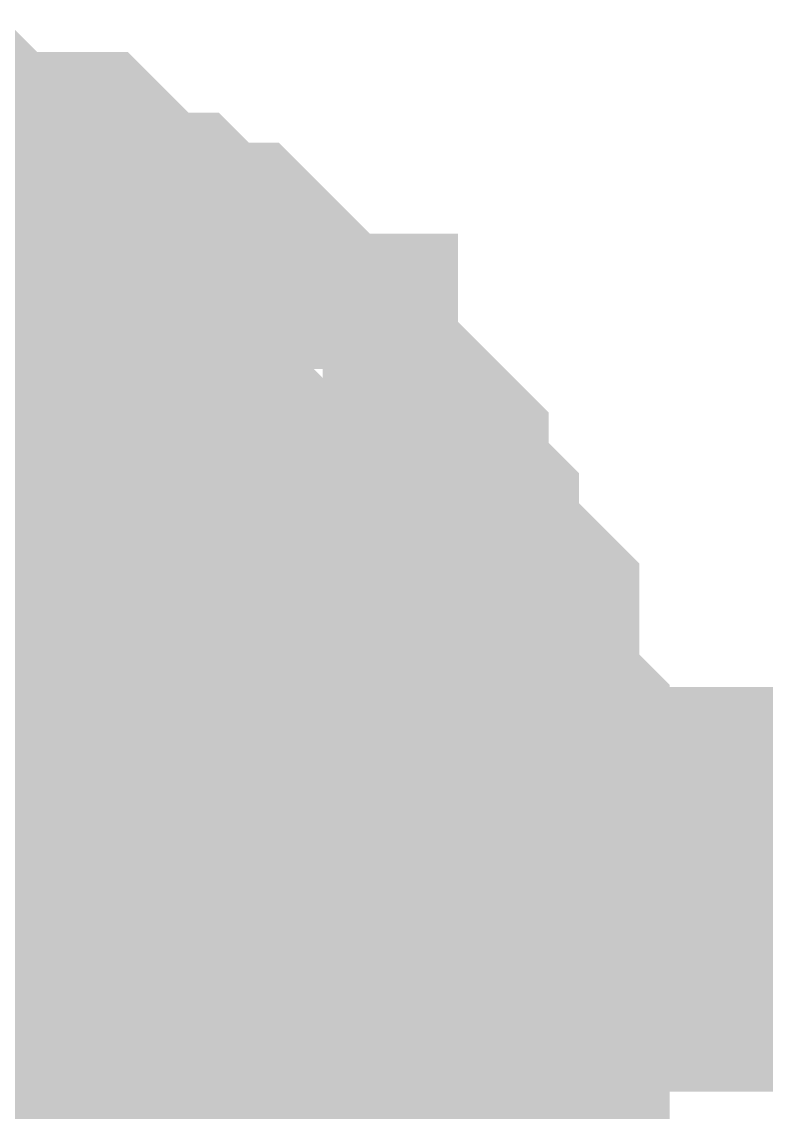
# Model space of a CAD drawing. Header units: millimetres. Extents: x 0 to 800, y 0 to 567.
# Drawn here: x 478.677 to 479.229, y 261.833 to 262.641 of the extents above; entities that cross this region are included whole.
import ezdxf

# ---------------------------------------------------------------- set-up
doc = ezdxf.new("R2010")
doc.units = ezdxf.units.MM
doc.layers.add('Sheet', color=255, linetype='Continuous')

msp = doc.modelspace()

# ---------------------------------------------------------------- linework, layer by layer
at = {"layer": 'Sheet'}
for points, const_width in [([(478.51445, 262.49114), (478.53685, 262.49114), (478.55925, 262.49114), (478.58165, 262.49114), (478.60405, 262.49114), (478.62645, 262.46874), (478.64885, 262.46874), (478.69365, 262.46874), (478.71605, 262.44634), (478.71605, 262.44634), (478.73845, 262.42394), (478.76085, 262.42394), (478.78324, 262.40155), (478.80564, 262.40155), (478.82804, 262.37915), (478.85044, 262.35675), (478.85044, 262.33435), (478.87284, 262.33435), (478.89524, 262.31195), (478.91764, 262.28955), (478.91764, 262.26715), (478.94004, 262.24475), (478.94004, 262.22236), (478.96244, 262.19996), (478.96244, 262.19996), (478.98484, 262.17756), (478.98484, 262.13276), (478.98484, 262.11036), (479.00724, 262.08796), (479.00724, 262.06556), (479.00724, 262.04317), (479.00724, 262.02077), (479.00724, 261.99837)], 0.29972), ([(478.51445, 262.49114), (478.53685, 262.49114), (478.55925, 262.49114), (478.58165, 262.49114), (478.60405, 262.49114), (478.62645, 262.46874), (478.64885, 262.46874), (478.69365, 262.46874), (478.71605, 262.44634), (478.71605, 262.44634), (478.73845, 262.42394), (478.76085, 262.42394), (478.78324, 262.40155), (478.80564, 262.40155), (478.82804, 262.37915), (478.85044, 262.35675), (478.85044, 262.33435), (478.87284, 262.33435), (478.89524, 262.31195), (478.91764, 262.28955), (478.91764, 262.26715), (478.94004, 262.24475), (478.94004, 262.22236), (478.96244, 262.19996), (478.96244, 262.19996), (478.98484, 262.17756), (478.98484, 262.13276), (478.98484, 262.11036), (479.00724, 262.08796), (479.00724, 262.06556), (479.00724, 262.04317), (479.00724, 262.02077), (479.00724, 261.99837)], 0.29972), ([(478.51445, 262.49114), (478.53685, 262.49114), (478.55925, 262.49114), (478.58165, 262.49114), (478.60405, 262.49114), (478.62645, 262.46874), (478.64885, 262.46874), (478.69365, 262.46874), (478.71605, 262.44634), (478.71605, 262.44634), (478.73845, 262.42394), (478.76085, 262.42394), (478.78324, 262.40155), (478.80564, 262.40155), (478.82804, 262.37915), (478.85044, 262.35675), (478.85044, 262.33435), (478.87284, 262.33435), (478.89524, 262.31195), (478.91764, 262.28955), (478.91764, 262.26715), (478.94004, 262.24475), (478.94004, 262.22236), (478.96244, 262.19996), (478.96244, 262.19996), (478.98484, 262.17756), (478.98484, 262.13276), (478.98484, 262.11036), (479.00724, 262.08796), (479.00724, 262.06556), (479.00724, 262.04317), (479.00724, 262.02077), (479.00724, 261.99837)], 0.29972), ([(478.51445, 262.49114), (478.53685, 262.49114), (478.55925, 262.49114), (478.58165, 262.49114), (478.60405, 262.49114), (478.62645, 262.46874), (478.64885, 262.46874), (478.69365, 262.46874), (478.71605, 262.44634), (478.71605, 262.44634), (478.73845, 262.42394), (478.76085, 262.42394), (478.78324, 262.40155), (478.80564, 262.40155), (478.82804, 262.37915), (478.85044, 262.35675), (478.85044, 262.33435), (478.87284, 262.33435), (478.89524, 262.31195), (478.91764, 262.28955), (478.91764, 262.26715), (478.94004, 262.24475), (478.94004, 262.22236), (478.96244, 262.19996), (478.96244, 262.19996), (478.98484, 262.17756), (478.98484, 262.13276), (478.98484, 262.11036), (479.00724, 262.08796), (479.00724, 262.06556), (479.00724, 262.04317), (479.00724, 262.02077), (479.00724, 261.99837)], 0.29972), ([(478.51445, 262.49114), (478.53685, 262.49114), (478.55925, 262.49114), (478.58165, 262.49114), (478.60405, 262.49114), (478.62645, 262.46874), (478.64885, 262.46874), (478.69365, 262.46874), (478.71605, 262.44634), (478.71605, 262.44634), (478.73845, 262.42394), (478.76085, 262.42394), (478.78324, 262.40155), (478.80564, 262.40155), (478.82804, 262.37915), (478.85044, 262.35675), (478.85044, 262.33435), (478.87284, 262.33435), (478.89524, 262.31195), (478.91764, 262.28955), (478.91764, 262.26715), (478.94004, 262.24475), (478.94004, 262.22236), (478.96244, 262.19996), (478.96244, 262.19996), (478.98484, 262.17756), (478.98484, 262.13276), (478.98484, 262.11036), (479.00724, 262.08796), (479.00724, 262.06556), (479.00724, 262.04317), (479.00724, 262.02077), (479.00724, 261.99837)], 0.29972), ([(478.51445, 262.49114), (478.53685, 262.49114), (478.55925, 262.49114), (478.58165, 262.49114), (478.60405, 262.49114), (478.62645, 262.46874), (478.64885, 262.46874), (478.69365, 262.46874), (478.71605, 262.44634), (478.71605, 262.44634), (478.73845, 262.42394), (478.76085, 262.42394), (478.78324, 262.40155), (478.80564, 262.40155), (478.82804, 262.37915), (478.85044, 262.35675), (478.85044, 262.33435), (478.87284, 262.33435), (478.89524, 262.31195), (478.91764, 262.28955), (478.91764, 262.26715), (478.94004, 262.24475), (478.94004, 262.22236), (478.96244, 262.19996), (478.96244, 262.19996), (478.98484, 262.17756), (478.98484, 262.13276), (478.98484, 262.11036), (479.00724, 262.08796), (479.00724, 262.06556), (479.00724, 262.04317), (479.00724, 262.02077), (479.00724, 261.99837)], 0.29972), ([(478.51445, 262.49114), (478.53685, 262.49114), (478.55925, 262.49114), (478.58165, 262.49114), (478.60405, 262.49114), (478.62645, 262.46874), (478.64885, 262.46874), (478.69365, 262.46874), (478.71605, 262.44634), (478.71605, 262.44634), (478.73845, 262.42394), (478.76085, 262.42394), (478.78324, 262.40155), (478.80564, 262.40155), (478.82804, 262.37915), (478.85044, 262.35675), (478.85044, 262.33435), (478.87284, 262.33435), (478.89524, 262.31195), (478.91764, 262.28955), (478.91764, 262.26715), (478.94004, 262.24475), (478.94004, 262.22236), (478.96244, 262.19996), (478.96244, 262.19996), (478.98484, 262.17756), (478.98484, 262.13276), (478.98484, 262.11036), (479.00724, 262.08796), (479.00724, 262.06556), (479.00724, 262.04317), (479.00724, 262.02077), (479.00724, 261.99837)], 0.29972), ([(478.51445, 262.49114), (478.53685, 262.49114), (478.55925, 262.49114), (478.58165, 262.49114), (478.60405, 262.49114), (478.62645, 262.46874), (478.64885, 262.46874), (478.69365, 262.46874), (478.71605, 262.44634), (478.71605, 262.44634), (478.73845, 262.42394), (478.76085, 262.42394), (478.78324, 262.40155), (478.80564, 262.40155), (478.82804, 262.37915), (478.85044, 262.35675), (478.85044, 262.33435), (478.87284, 262.33435), (478.89524, 262.31195), (478.91764, 262.28955), (478.91764, 262.26715), (478.94004, 262.24475), (478.94004, 262.22236), (478.96244, 262.19996), (478.96244, 262.19996), (478.98484, 262.17756), (478.98484, 262.13276), (478.98484, 262.11036), (479.00724, 262.08796), (479.00724, 262.06556), (479.00724, 262.04317), (479.00724, 262.02077), (479.00724, 261.99837)], 0.29972), ([(478.51445, 262.49114), (478.53685, 262.49114), (478.55925, 262.49114), (478.58165, 262.49114), (478.60405, 262.49114), (478.62645, 262.46874), (478.64885, 262.46874), (478.69365, 262.46874), (478.71605, 262.44634), (478.71605, 262.44634), (478.73845, 262.42394), (478.76085, 262.42394), (478.78324, 262.40155), (478.80564, 262.40155), (478.82804, 262.37915), (478.85044, 262.35675), (478.85044, 262.33435), (478.87284, 262.33435), (478.89524, 262.31195), (478.91764, 262.28955), (478.91764, 262.26715), (478.94004, 262.24475), (478.94004, 262.22236), (478.96244, 262.19996), (478.96244, 262.19996), (478.98484, 262.17756), (478.98484, 262.13276), (478.98484, 262.11036), (479.00724, 262.08796), (479.00724, 262.06556), (479.00724, 262.04317), (479.00724, 262.02077), (479.00724, 261.99837)], 0.29972), ([(478.51445, 262.49114), (478.53685, 262.49114), (478.55925, 262.49114), (478.58165, 262.49114), (478.60405, 262.49114), (478.62645, 262.46874), (478.64885, 262.46874), (478.69365, 262.46874), (478.71605, 262.44634), (478.71605, 262.44634), (478.73845, 262.42394), (478.76085, 262.42394), (478.78324, 262.40155), (478.80564, 262.40155), (478.82804, 262.37915), (478.85044, 262.35675), (478.85044, 262.33435), (478.87284, 262.33435), (478.89524, 262.31195), (478.91764, 262.28955), (478.91764, 262.26715), (478.94004, 262.24475), (478.94004, 262.22236), (478.96244, 262.19996), (478.96244, 262.19996), (478.98484, 262.17756), (478.98484, 262.13276), (478.98484, 262.11036), (479.00724, 262.08796), (479.00724, 262.06556), (479.00724, 262.04317), (479.00724, 262.02077), (479.00724, 261.99837)], 0.29972), ([(478.51445, 262.49114), (478.53685, 262.49114), (478.55925, 262.49114), (478.58165, 262.49114), (478.60405, 262.49114), (478.62645, 262.46874), (478.64885, 262.46874), (478.69365, 262.46874), (478.71605, 262.44634), (478.71605, 262.44634), (478.73845, 262.42394), (478.76085, 262.42394), (478.78324, 262.40155), (478.80564, 262.40155), (478.82804, 262.37915), (478.85044, 262.35675), (478.85044, 262.33435), (478.87284, 262.33435), (478.89524, 262.31195), (478.91764, 262.28955), (478.91764, 262.26715), (478.94004, 262.24475), (478.94004, 262.22236), (478.96244, 262.19996), (478.96244, 262.19996), (478.98484, 262.17756), (478.98484, 262.13276), (478.98484, 262.11036), (479.00724, 262.08796), (479.00724, 262.06556), (479.00724, 262.04317), (479.00724, 262.02077), (479.00724, 261.99837)], 0.29972), ([(478.62645, 262.46874), (478.64885, 262.46874), (478.69365, 262.46874), (478.71605, 262.44634), (478.71605, 262.44634), (478.73845, 262.42394), (478.76085, 262.42394), (478.78324, 262.40155), (478.80564, 262.40155), (478.82804, 262.37915), (478.85044, 262.35675), (478.85044, 262.33435), (478.87284, 262.33435), (478.89524, 262.31195), (478.91764, 262.28955), (478.91764, 262.26715), (478.94004, 262.24475), (478.94004, 262.22236), (478.96244, 262.19996), (478.96244, 262.19996), (478.98484, 262.17756), (478.98484, 262.13276), (478.98484, 262.11036), (479.00724, 262.08796), (479.00724, 262.06556), (479.00724, 262.04317), (479.00724, 262.02077), (479.00724, 261.99837)], 0.09906), ([(478.62645, 262.46874), (478.64885, 262.46874), (478.69365, 262.46874), (478.71605, 262.44634), (478.71605, 262.44634), (478.73845, 262.42394), (478.76085, 262.42394), (478.78324, 262.40155), (478.80564, 262.40155), (478.82804, 262.37915), (478.85044, 262.35675), (478.85044, 262.33435), (478.87284, 262.33435), (478.89524, 262.31195), (478.91764, 262.28955), (478.91764, 262.26715), (478.94004, 262.24475), (478.94004, 262.22236), (478.96244, 262.19996), (478.96244, 262.19996), (478.98484, 262.17756), (478.98484, 262.13276), (478.98484, 262.11036), (479.00724, 262.08796), (479.00724, 262.06556), (479.00724, 262.04317), (479.00724, 262.02077), (479.00724, 261.99837)], 0.09906), ([(478.62645, 262.46874), (478.64885, 262.46874), (478.69365, 262.46874), (478.71605, 262.44634), (478.71605, 262.44634), (478.73845, 262.42394), (478.76085, 262.42394), (478.78324, 262.40155), (478.80564, 262.40155), (478.82804, 262.37915), (478.85044, 262.35675), (478.85044, 262.33435), (478.87284, 262.33435), (478.89524, 262.31195), (478.91764, 262.28955), (478.91764, 262.26715), (478.94004, 262.24475), (478.94004, 262.22236), (478.96244, 262.19996), (478.96244, 262.19996), (478.98484, 262.17756), (478.98484, 262.13276), (478.98484, 262.11036), (479.00724, 262.08796), (479.00724, 262.06556), (479.00724, 262.04317), (479.00724, 262.02077), (479.00724, 261.99837)], 0.09906), ([(478.62645, 262.46874), (478.64885, 262.46874), (478.69365, 262.46874), (478.71605, 262.44634), (478.71605, 262.44634), (478.73845, 262.42394), (478.76085, 262.42394), (478.78324, 262.40155), (478.80564, 262.40155), (478.82804, 262.37915), (478.85044, 262.35675), (478.85044, 262.33435), (478.87284, 262.33435), (478.89524, 262.31195), (478.91764, 262.28955), (478.91764, 262.26715), (478.94004, 262.24475), (478.94004, 262.22236), (478.96244, 262.19996), (478.96244, 262.19996), (478.98484, 262.17756), (478.98484, 262.13276), (478.98484, 262.11036), (479.00724, 262.08796), (479.00724, 262.06556), (479.00724, 262.04317), (479.00724, 262.02077), (479.00724, 261.99837)], 0.09906), ([(478.62645, 262.46874), (478.64885, 262.46874), (478.69365, 262.46874), (478.71605, 262.44634), (478.71605, 262.44634), (478.73845, 262.42394), (478.76085, 262.42394), (478.78324, 262.40155), (478.80564, 262.40155), (478.82804, 262.37915), (478.85044, 262.35675), (478.85044, 262.33435), (478.87284, 262.33435), (478.89524, 262.31195), (478.91764, 262.28955), (478.91764, 262.26715), (478.94004, 262.24475), (478.94004, 262.22236), (478.96244, 262.19996), (478.96244, 262.19996), (478.98484, 262.17756), (478.98484, 262.13276), (478.98484, 262.11036), (479.00724, 262.08796), (479.00724, 262.06556), (479.00724, 262.04317), (479.00724, 262.02077), (479.00724, 261.99837)], 0.09906), ([(478.62645, 262.46874), (478.64885, 262.46874), (478.69365, 262.46874), (478.71605, 262.44634), (478.71605, 262.44634), (478.73845, 262.42394), (478.76085, 262.42394), (478.78324, 262.40155), (478.80564, 262.40155), (478.82804, 262.37915), (478.85044, 262.35675), (478.85044, 262.33435), (478.87284, 262.33435), (478.89524, 262.31195), (478.91764, 262.28955), (478.91764, 262.26715), (478.94004, 262.24475), (478.94004, 262.22236), (478.96244, 262.19996), (478.96244, 262.19996), (478.98484, 262.17756), (478.98484, 262.13276), (478.98484, 262.11036), (479.00724, 262.08796), (479.00724, 262.06556), (479.00724, 262.04317), (479.00724, 262.02077), (479.00724, 261.99837)], 0.09906), ([(478.62645, 262.46874), (478.64885, 262.46874), (478.69365, 262.46874), (478.71605, 262.44634), (478.71605, 262.44634), (478.73845, 262.42394), (478.76085, 262.42394), (478.78324, 262.40155), (478.80564, 262.40155), (478.82804, 262.37915), (478.85044, 262.35675), (478.85044, 262.33435), (478.87284, 262.33435), (478.89524, 262.31195), (478.91764, 262.28955), (478.91764, 262.26715), (478.94004, 262.24475), (478.94004, 262.22236), (478.96244, 262.19996), (478.96244, 262.19996), (478.98484, 262.17756), (478.98484, 262.13276), (478.98484, 262.11036), (479.00724, 262.08796), (479.00724, 262.06556), (479.00724, 262.04317), (479.00724, 262.02077), (479.00724, 261.99837)], 0.09906), ([(478.62645, 262.46874), (478.64885, 262.46874), (478.69365, 262.46874), (478.71605, 262.44634), (478.71605, 262.44634), (478.73845, 262.42394), (478.76085, 262.42394), (478.78324, 262.40155), (478.80564, 262.40155), (478.82804, 262.37915), (478.85044, 262.35675), (478.85044, 262.33435), (478.87284, 262.33435), (478.89524, 262.31195), (478.91764, 262.28955), (478.91764, 262.26715), (478.94004, 262.24475), (478.94004, 262.22236), (478.96244, 262.19996), (478.96244, 262.19996), (478.98484, 262.17756), (478.98484, 262.13276), (478.98484, 262.11036), (479.00724, 262.08796), (479.00724, 262.06556), (479.00724, 262.04317), (479.00724, 262.02077), (479.00724, 261.99837)], 0.09906), ([(478.62645, 262.46874), (478.64885, 262.46874), (478.69365, 262.46874), (478.71605, 262.44634), (478.71605, 262.44634), (478.73845, 262.42394), (478.76085, 262.42394), (478.78324, 262.40155), (478.80564, 262.40155), (478.82804, 262.37915), (478.85044, 262.35675), (478.85044, 262.33435), (478.87284, 262.33435), (478.89524, 262.31195), (478.91764, 262.28955), (478.91764, 262.26715), (478.94004, 262.24475), (478.94004, 262.22236), (478.96244, 262.19996), (478.96244, 262.19996), (478.98484, 262.17756), (478.98484, 262.13276), (478.98484, 262.11036), (479.00724, 262.08796), (479.00724, 262.06556), (479.00724, 262.04317), (479.00724, 262.02077), (479.00724, 261.99837)], 0.09906), ([(478.62645, 262.46874), (478.64885, 262.46874), (478.69365, 262.46874), (478.71605, 262.44634), (478.71605, 262.44634), (478.73845, 262.42394), (478.76085, 262.42394), (478.78324, 262.40155), (478.80564, 262.40155), (478.82804, 262.37915), (478.85044, 262.35675), (478.85044, 262.33435), (478.87284, 262.33435), (478.89524, 262.31195), (478.91764, 262.28955), (478.91764, 262.26715), (478.94004, 262.24475), (478.94004, 262.22236), (478.96244, 262.19996), (478.96244, 262.19996), (478.98484, 262.17756), (478.98484, 262.13276), (478.98484, 262.11036), (479.00724, 262.08796), (479.00724, 262.06556), (479.00724, 262.04317), (479.00724, 262.02077), (479.00724, 261.99837)], 0.09906), ([(478.62645, 262.46874), (478.64885, 262.46874), (478.69365, 262.46874), (478.71605, 262.44634), (478.71605, 262.44634), (478.73845, 262.42394), (478.76085, 262.42394), (478.78324, 262.40155), (478.80564, 262.40155), (478.82804, 262.37915), (478.85044, 262.35675), (478.85044, 262.33435), (478.87284, 262.33435), (478.89524, 262.31195), (478.91764, 262.28955), (478.91764, 262.26715), (478.94004, 262.24475), (478.94004, 262.22236), (478.96244, 262.19996), (478.96244, 262.19996), (478.98484, 262.17756), (478.98484, 262.13276), (478.98484, 262.11036), (479.00724, 262.08796), (479.00724, 262.06556), (479.00724, 262.04317), (479.00724, 262.02077), (479.00724, 261.99837)], 0.09906), ([(478.51445, 261.99837), (493.00675, 261.99837)], 0.29972), ([(479.00724, 261.99837), (479.00724, 261.97597), (479.00724, 261.95357), (479.00724, 261.90877), (479.00724, 261.88637), (478.98484, 261.86398), (478.98484, 261.84158), (478.98484, 261.81918), (478.96244, 261.79678), (478.96244, 261.77438), (478.94004, 261.75198), (478.94004, 261.72958), (478.91764, 261.70718), (478.91764, 261.68479), (478.89524, 261.66239)], 0.29972), ([(479.00724, 261.99837), (479.00724, 261.97597), (479.00724, 261.95357), (479.00724, 261.90877), (479.00724, 261.88637), (478.98484, 261.86398), (478.98484, 261.84158), (478.98484, 261.81918), (478.96244, 261.79678), (478.96244, 261.77438), (478.94004, 261.75198), (478.94004, 261.72958), (478.91764, 261.70718), (478.91764, 261.68479), (478.89524, 261.66239)], 0.29972), ([(479.00724, 261.99837), (479.00724, 261.97597), (479.00724, 261.95357), (479.00724, 261.90877), (479.00724, 261.88637), (478.98484, 261.86398), (478.98484, 261.84158), (478.98484, 261.81918), (478.96244, 261.79678), (478.96244, 261.77438), (478.94004, 261.75198), (478.94004, 261.72958), (478.91764, 261.70718), (478.91764, 261.68479), (478.89524, 261.66239)], 0.29972), ([(479.00724, 261.99837), (479.00724, 261.97597), (479.00724, 261.95357), (479.00724, 261.90877), (479.00724, 261.88637), (478.98484, 261.86398), (478.98484, 261.84158), (478.98484, 261.81918), (478.96244, 261.79678), (478.96244, 261.77438), (478.94004, 261.75198), (478.94004, 261.72958), (478.91764, 261.70718), (478.91764, 261.68479), (478.89524, 261.66239)], 0.29972), ([(479.00724, 261.99837), (479.00724, 261.97597), (479.00724, 261.95357), (479.00724, 261.90877), (479.00724, 261.88637), (478.98484, 261.86398), (478.98484, 261.84158), (478.98484, 261.81918), (478.96244, 261.79678), (478.96244, 261.77438), (478.94004, 261.75198), (478.94004, 261.72958), (478.91764, 261.70718), (478.91764, 261.68479), (478.89524, 261.66239)], 0.29972), ([(479.00724, 261.99837), (479.00724, 261.97597), (479.00724, 261.95357), (479.00724, 261.90877), (479.00724, 261.88637), (478.98484, 261.86398), (478.98484, 261.84158), (478.98484, 261.81918), (478.96244, 261.79678), (478.96244, 261.77438), (478.94004, 261.75198), (478.94004, 261.72958), (478.91764, 261.70718), (478.91764, 261.68479), (478.89524, 261.66239)], 0.29972), ([(479.00724, 261.99837), (479.00724, 261.97597), (479.00724, 261.95357), (479.00724, 261.90877), (479.00724, 261.88637), (478.98484, 261.86398), (478.98484, 261.84158), (478.98484, 261.81918), (478.96244, 261.79678), (478.96244, 261.77438), (478.94004, 261.75198), (478.94004, 261.72958), (478.91764, 261.70718), (478.91764, 261.68479), (478.89524, 261.66239)], 0.29972), ([(479.00724, 261.99837), (479.00724, 261.97597), (479.00724, 261.95357), (479.00724, 261.90877), (479.00724, 261.88637), (478.98484, 261.86398), (478.98484, 261.84158), (478.98484, 261.81918), (478.96244, 261.79678), (478.96244, 261.77438), (478.94004, 261.75198), (478.94004, 261.72958), (478.91764, 261.70718), (478.91764, 261.68479), (478.89524, 261.66239)], 0.29972), ([(479.00724, 261.99837), (479.00724, 261.97597), (479.00724, 261.95357), (479.00724, 261.90877), (479.00724, 261.88637), (478.98484, 261.86398), (478.98484, 261.84158), (478.98484, 261.81918), (478.96244, 261.79678), (478.96244, 261.77438), (478.94004, 261.75198), (478.94004, 261.72958), (478.91764, 261.70718), (478.91764, 261.68479), (478.89524, 261.66239)], 0.29972), ([(479.00724, 261.99837), (479.00724, 261.97597), (479.00724, 261.95357), (479.00724, 261.90877), (479.00724, 261.88637), (478.98484, 261.86398), (478.98484, 261.84158), (478.98484, 261.81918), (478.96244, 261.79678), (478.96244, 261.77438), (478.94004, 261.75198), (478.94004, 261.72958), (478.91764, 261.70718), (478.91764, 261.68479), (478.89524, 261.66239)], 0.29972), ([(479.00724, 261.99837), (479.00724, 261.97597), (479.00724, 261.95357), (479.00724, 261.90877), (479.00724, 261.88637), (478.98484, 261.86398), (478.98484, 261.84158), (478.98484, 261.81918), (478.96244, 261.79678), (478.96244, 261.77438), (478.94004, 261.75198), (478.94004, 261.72958), (478.91764, 261.70718), (478.91764, 261.68479), (478.89524, 261.66239)], 0.29972), ([(479.00724, 261.99837), (479.00724, 261.99837), (479.00724, 261.99837), (479.00724, 261.99837), (479.00724, 261.99837), (479.00724, 261.99837), (479.00724, 261.99837), (479.00724, 261.99837), (479.00724, 261.99837), (479.00724, 261.99837), (479.00724, 261.99837), (479.00724, 261.99837), (479.00724, 261.99837), (479.00724, 261.99837), (479.00724, 261.99837), (479.00724, 261.99837), (479.00724, 261.99837), (479.00724, 261.99837), (479.00724, 261.99837), (479.00724, 261.99837), (479.00724, 261.99837), (479.00724, 261.99837), (479.00724, 261.99837), (479.00724, 261.99837), (479.00724, 261.99837), (479.00724, 261.99837), (479.00724, 261.99837), (479.00724, 261.99837), (479.00724, 261.99837), (479.00724, 261.99837), (479.00724, 261.99837), (479.00724, 261.99837), (479.00724, 261.99837)], 0.29972), ([(479.00724, 261.99837), (479.00724, 261.99837)], 0.29972), ([(479.00724, 261.99837), (479.00724, 261.99837), (479.00724, 261.99837), (479.00724, 261.99837), (479.00724, 261.99837), (479.00724, 261.99837), (479.00724, 261.99837), (479.00724, 261.99837), (479.00724, 261.99837), (479.00724, 261.99837), (479.00724, 261.99837), (479.00724, 261.99837), (479.00724, 261.99837), (479.00724, 261.99837), (479.00724, 261.99837), (479.00724, 261.99837), (479.00724, 261.99837), (479.00724, 261.99837), (479.00724, 261.99837), (479.00724, 261.99837), (479.00724, 261.99837), (479.00724, 261.99837), (479.00724, 261.99837), (479.00724, 261.99837), (479.00724, 261.99837), (479.00724, 261.99837), (479.00724, 261.99837), (479.00724, 261.99837), (479.00724, 261.99837), (479.00724, 261.99837), (479.00724, 261.99837), (479.00724, 261.99837), (479.00724, 261.99837)], 0.29972), ([(479.00724, 261.99837), (479.00724, 261.99837)], 0.29972), ([(479.00724, 261.99837), (479.00724, 261.99837), (479.00724, 261.99837), (479.00724, 261.99837), (479.00724, 261.99837), (479.00724, 261.99837), (479.00724, 261.99837), (479.00724, 261.99837), (479.00724, 261.99837), (479.00724, 261.99837), (479.00724, 261.99837), (479.00724, 261.99837), (479.00724, 261.99837), (479.00724, 261.99837), (479.00724, 261.99837), (479.00724, 261.99837), (479.00724, 261.99837), (479.00724, 261.99837), (479.00724, 261.99837), (479.00724, 261.99837), (479.00724, 261.99837), (479.00724, 261.99837), (479.00724, 261.99837), (479.00724, 261.99837), (479.00724, 261.99837), (479.00724, 261.99837), (479.00724, 261.99837), (479.00724, 261.99837), (479.00724, 261.99837), (479.00724, 261.99837), (479.00724, 261.99837), (479.00724, 261.99837), (479.00724, 261.99837)], 0.29972), ([(479.00724, 261.99837), (479.00724, 261.99837)], 0.29972), ([(479.00724, 261.99837), (479.00724, 261.99837), (479.00724, 261.99837), (479.00724, 261.99837), (479.00724, 261.99837), (479.00724, 261.99837), (479.00724, 261.99837), (479.00724, 261.99837), (479.00724, 261.99837), (479.00724, 261.99837), (479.00724, 261.99837), (479.00724, 261.99837), (479.00724, 261.99837), (479.00724, 261.99837), (479.00724, 261.99837), (479.00724, 261.99837), (479.00724, 261.99837), (479.00724, 261.99837), (479.00724, 261.99837), (479.00724, 261.99837), (479.00724, 261.99837), (479.00724, 261.99837), (479.00724, 261.99837), (479.00724, 261.99837), (479.00724, 261.99837), (479.00724, 261.99837), (479.00724, 261.99837), (479.00724, 261.99837), (479.00724, 261.99837), (479.00724, 261.99837), (479.00724, 261.99837), (479.00724, 261.99837), (479.00724, 261.99837)], 0.29972), ([(479.00724, 261.99837), (479.00724, 261.99837)], 0.29972), ([(479.00724, 261.99837), (479.00724, 261.99837), (479.00724, 261.99837), (479.00724, 261.99837), (479.00724, 261.99837), (479.00724, 261.99837), (479.00724, 261.99837), (479.00724, 261.99837), (479.00724, 261.99837), (479.00724, 261.99837), (479.00724, 261.99837), (479.00724, 261.99837), (479.00724, 261.99837), (479.00724, 261.99837), (479.00724, 261.99837), (479.00724, 261.99837), (479.00724, 261.99837), (479.00724, 261.99837), (479.00724, 261.99837), (479.00724, 261.99837), (479.00724, 261.99837), (479.00724, 261.99837), (479.00724, 261.99837), (479.00724, 261.99837), (479.00724, 261.99837), (479.00724, 261.99837), (479.00724, 261.99837), (479.00724, 261.99837), (479.00724, 261.99837), (479.00724, 261.99837), (479.00724, 261.99837), (479.00724, 261.99837), (479.00724, 261.99837)], 0.29972), ([(479.00724, 261.99837), (479.00724, 261.99837)], 0.29972), ([(479.00724, 261.99837), (479.00724, 261.99837), (479.00724, 261.99837), (479.00724, 261.99837), (479.00724, 261.99837), (479.00724, 261.99837), (479.00724, 261.99837), (479.00724, 261.99837), (479.00724, 261.99837), (479.00724, 261.99837), (479.00724, 261.99837), (479.00724, 261.99837), (479.00724, 261.99837), (479.00724, 261.99837), (479.00724, 261.99837), (479.00724, 261.99837), (479.00724, 261.99837), (479.00724, 261.99837), (479.00724, 261.99837), (479.00724, 261.99837), (479.00724, 261.99837), (479.00724, 261.99837), (479.00724, 261.99837), (479.00724, 261.99837), (479.00724, 261.99837), (479.00724, 261.99837), (479.00724, 261.99837), (479.00724, 261.99837), (479.00724, 261.99837), (479.00724, 261.99837), (479.00724, 261.99837), (479.00724, 261.99837), (479.00724, 261.99837)], 0.29972), ([(479.00724, 261.99837), (479.00724, 261.99837)], 0.29972), ([(479.00724, 261.99837), (479.00724, 261.99837), (479.00724, 261.99837), (479.00724, 261.99837), (479.00724, 261.99837), (479.00724, 261.99837), (479.00724, 261.99837), (479.00724, 261.99837), (479.00724, 261.99837), (479.00724, 261.99837), (479.00724, 261.99837), (479.00724, 261.99837), (479.00724, 261.99837), (479.00724, 261.99837), (479.00724, 261.99837), (479.00724, 261.99837), (479.00724, 261.99837), (479.00724, 261.99837), (479.00724, 261.99837), (479.00724, 261.99837), (479.00724, 261.99837), (479.00724, 261.99837), (479.00724, 261.99837), (479.00724, 261.99837), (479.00724, 261.99837), (479.00724, 261.99837), (479.00724, 261.99837), (479.00724, 261.99837), (479.00724, 261.99837), (479.00724, 261.99837), (479.00724, 261.99837), (479.00724, 261.99837), (479.00724, 261.99837)], 0.29972), ([(479.00724, 261.99837), (479.00724, 261.99837)], 0.29972), ([(479.00724, 261.99837), (479.00724, 261.99837), (479.00724, 261.99837), (479.00724, 261.99837), (479.00724, 261.99837), (479.00724, 261.99837), (479.00724, 261.99837), (479.00724, 261.99837), (479.00724, 261.99837), (479.00724, 261.99837), (479.00724, 261.99837), (479.00724, 261.99837), (479.00724, 261.99837), (479.00724, 261.99837), (479.00724, 261.99837), (479.00724, 261.99837), (479.00724, 261.99837), (479.00724, 261.99837), (479.00724, 261.99837), (479.00724, 261.99837), (479.00724, 261.99837), (479.00724, 261.99837), (479.00724, 261.99837), (479.00724, 261.99837), (479.00724, 261.99837), (479.00724, 261.99837), (479.00724, 261.99837), (479.00724, 261.99837), (479.00724, 261.99837), (479.00724, 261.99837), (479.00724, 261.99837), (479.00724, 261.99837), (479.00724, 261.99837)], 0.29972), ([(479.00724, 261.99837), (479.00724, 261.99837)], 0.29972), ([(479.00724, 261.99837), (479.00724, 261.99837), (479.00724, 261.99837), (479.00724, 261.99837), (479.00724, 261.99837), (479.00724, 261.99837), (479.00724, 261.99837), (479.00724, 261.99837), (479.00724, 261.99837), (479.00724, 261.99837), (479.00724, 261.99837), (479.00724, 261.99837), (479.00724, 261.99837), (479.00724, 261.99837), (479.00724, 261.99837), (479.00724, 261.99837), (479.00724, 261.99837), (479.00724, 261.99837), (479.00724, 261.99837), (479.00724, 261.99837), (479.00724, 261.99837), (479.00724, 261.99837), (479.00724, 261.99837), (479.00724, 261.99837), (479.00724, 261.99837), (479.00724, 261.99837), (479.00724, 261.99837), (479.00724, 261.99837), (479.00724, 261.99837), (479.00724, 261.99837), (479.00724, 261.99837), (479.00724, 261.99837), (479.00724, 261.99837)], 0.29972), ([(479.00724, 261.99837), (479.00724, 261.99837)], 0.29972), ([(479.00724, 261.99837), (479.00724, 261.99837), (479.00724, 261.99837), (479.00724, 261.99837), (479.00724, 261.99837), (479.00724, 261.99837), (479.00724, 261.99837), (479.00724, 261.99837), (479.00724, 261.99837), (479.00724, 261.99837), (479.00724, 261.99837), (479.00724, 261.99837), (479.00724, 261.99837), (479.00724, 261.99837), (479.00724, 261.99837), (479.00724, 261.99837), (479.00724, 261.99837), (479.00724, 261.99837), (479.00724, 261.99837), (479.00724, 261.99837), (479.00724, 261.99837), (479.00724, 261.99837), (479.00724, 261.99837), (479.00724, 261.99837), (479.00724, 261.99837), (479.00724, 261.99837), (479.00724, 261.99837), (479.00724, 261.99837), (479.00724, 261.99837), (479.00724, 261.99837), (479.00724, 261.99837), (479.00724, 261.99837), (479.00724, 261.99837)], 0.29972), ([(479.00724, 261.99837), (479.00724, 261.99837)], 0.29972), ([(479.00724, 261.99837), (479.00724, 261.99837), (479.00724, 261.99837), (479.00724, 261.99837), (479.00724, 261.99837), (479.00724, 261.99837), (479.00724, 261.99837), (479.00724, 261.99837), (479.00724, 261.99837), (479.00724, 261.99837), (479.00724, 261.99837), (479.00724, 261.99837), (479.00724, 261.99837), (479.00724, 261.99837), (479.00724, 261.99837), (479.00724, 261.99837), (479.00724, 261.99837), (479.00724, 261.99837), (479.00724, 261.99837), (479.00724, 261.99837), (479.00724, 261.99837), (479.00724, 261.99837), (479.00724, 261.99837), (479.00724, 261.99837), (479.00724, 261.99837), (479.00724, 261.99837), (479.00724, 261.99837), (479.00724, 261.99837), (479.00724, 261.99837), (479.00724, 261.99837), (479.00724, 261.99837), (479.00724, 261.99837), (479.00724, 261.99837)], 0.29972), ([(479.00724, 261.99837), (479.00724, 261.99837)], 0.29972), ([(479.00724, 261.99837), (479.00724, 261.97597), (479.00724, 261.95357), (479.00724, 261.90877), (479.00724, 261.88637), (478.98484, 261.86398), (478.98484, 261.84158), (478.98484, 261.81918), (478.96244, 261.79678), (478.96244, 261.77438)], 0.09906), ([(479.00724, 261.99837), (479.00724, 261.97597), (479.00724, 261.95357), (479.00724, 261.90877), (479.00724, 261.88637), (478.98484, 261.86398), (478.98484, 261.84158), (478.98484, 261.81918), (478.96244, 261.79678), (478.96244, 261.77438)], 0.09906), ([(479.00724, 261.99837), (479.00724, 261.97597), (479.00724, 261.95357), (479.00724, 261.90877), (479.00724, 261.88637), (478.98484, 261.86398), (478.98484, 261.84158), (478.98484, 261.81918), (478.96244, 261.79678), (478.96244, 261.77438)], 0.09906), ([(479.00724, 261.99837), (479.00724, 261.97597), (479.00724, 261.95357), (479.00724, 261.90877), (479.00724, 261.88637), (478.98484, 261.86398), (478.98484, 261.84158), (478.98484, 261.81918), (478.96244, 261.79678), (478.96244, 261.77438)], 0.09906), ([(479.00724, 261.99837), (479.00724, 261.97597), (479.00724, 261.95357), (479.00724, 261.90877), (479.00724, 261.88637), (478.98484, 261.86398), (478.98484, 261.84158), (478.98484, 261.81918), (478.96244, 261.79678), (478.96244, 261.77438)], 0.09906), ([(479.00724, 261.99837), (479.00724, 261.97597), (479.00724, 261.95357), (479.00724, 261.90877), (479.00724, 261.88637), (478.98484, 261.86398), (478.98484, 261.84158), (478.98484, 261.81918), (478.96244, 261.79678), (478.96244, 261.77438)], 0.09906), ([(479.00724, 261.99837), (479.00724, 261.97597), (479.00724, 261.95357), (479.00724, 261.90877), (479.00724, 261.88637), (478.98484, 261.86398), (478.98484, 261.84158), (478.98484, 261.81918), (478.96244, 261.79678), (478.96244, 261.77438)], 0.09906), ([(479.00724, 261.99837), (479.00724, 261.97597), (479.00724, 261.95357), (479.00724, 261.90877), (479.00724, 261.88637), (478.98484, 261.86398), (478.98484, 261.84158), (478.98484, 261.81918), (478.96244, 261.79678), (478.96244, 261.77438)], 0.09906), ([(479.00724, 261.99837), (479.00724, 261.97597), (479.00724, 261.95357), (479.00724, 261.90877), (479.00724, 261.88637), (478.98484, 261.86398), (478.98484, 261.84158), (478.98484, 261.81918), (478.96244, 261.79678), (478.96244, 261.77438)], 0.09906), ([(479.00724, 261.99837), (479.00724, 261.97597), (479.00724, 261.95357), (479.00724, 261.90877), (479.00724, 261.88637), (478.98484, 261.86398), (478.98484, 261.84158), (478.98484, 261.81918), (478.96244, 261.79678), (478.96244, 261.77438)], 0.09906), ([(479.00724, 261.99837), (479.00724, 261.97597), (479.00724, 261.95357), (479.00724, 261.90877), (479.00724, 261.88637), (478.98484, 261.86398), (478.98484, 261.84158), (478.98484, 261.81918), (478.96244, 261.79678), (478.96244, 261.77438)], 0.09906), ([(479.00724, 261.99837), (479.00724, 261.99837), (479.00724, 261.99837), (479.00724, 261.99837), (479.00724, 261.99837), (479.00724, 261.99837), (479.00724, 261.99837), (479.00724, 261.99837), (479.00724, 261.99837), (479.00724, 261.99837), (479.00724, 261.99837), (479.00724, 261.99837), (479.00724, 261.99837), (479.00724, 261.99837), (479.00724, 261.99837), (479.00724, 261.99837), (479.00724, 261.99837), (479.00724, 261.99837), (479.00724, 261.99837), (479.00724, 261.99837), (479.00724, 261.99837), (479.00724, 261.99837), (479.00724, 261.99837), (479.00724, 261.99837), (479.00724, 261.99837), (479.00724, 261.99837), (479.00724, 261.99837), (479.00724, 261.99837), (479.00724, 261.99837), (479.00724, 261.99837), (479.00724, 261.99837), (479.00724, 261.99837), (479.00724, 261.99837)], 0.09906), ([(479.00724, 261.99837), (479.00724, 261.99837)], 0.09906), ([(479.00724, 261.99837), (479.00724, 261.99837), (479.00724, 261.99837), (479.00724, 261.99837), (479.00724, 261.99837), (479.00724, 261.99837), (479.00724, 261.99837), (479.00724, 261.99837), (479.00724, 261.99837), (479.00724, 261.99837), (479.00724, 261.99837), (479.00724, 261.99837), (479.00724, 261.99837), (479.00724, 261.99837), (479.00724, 261.99837), (479.00724, 261.99837), (479.00724, 261.99837), (479.00724, 261.99837), (479.00724, 261.99837), (479.00724, 261.99837), (479.00724, 261.99837), (479.00724, 261.99837), (479.00724, 261.99837), (479.00724, 261.99837), (479.00724, 261.99837), (479.00724, 261.99837), (479.00724, 261.99837), (479.00724, 261.99837), (479.00724, 261.99837), (479.00724, 261.99837), (479.00724, 261.99837), (479.00724, 261.99837), (479.00724, 261.99837)], 0.09906), ([(479.00724, 261.99837), (479.00724, 261.99837)], 0.09906), ([(479.00724, 261.99837), (479.00724, 261.99837), (479.00724, 261.99837), (479.00724, 261.99837), (479.00724, 261.99837), (479.00724, 261.99837), (479.00724, 261.99837), (479.00724, 261.99837), (479.00724, 261.99837), (479.00724, 261.99837), (479.00724, 261.99837), (479.00724, 261.99837), (479.00724, 261.99837), (479.00724, 261.99837), (479.00724, 261.99837), (479.00724, 261.99837), (479.00724, 261.99837), (479.00724, 261.99837), (479.00724, 261.99837), (479.00724, 261.99837), (479.00724, 261.99837), (479.00724, 261.99837), (479.00724, 261.99837), (479.00724, 261.99837), (479.00724, 261.99837), (479.00724, 261.99837), (479.00724, 261.99837), (479.00724, 261.99837), (479.00724, 261.99837), (479.00724, 261.99837), (479.00724, 261.99837), (479.00724, 261.99837), (479.00724, 261.99837)], 0.09906), ([(479.00724, 261.99837), (479.00724, 261.99837)], 0.09906), ([(479.00724, 261.99837), (479.00724, 261.99837), (479.00724, 261.99837), (479.00724, 261.99837), (479.00724, 261.99837), (479.00724, 261.99837), (479.00724, 261.99837), (479.00724, 261.99837), (479.00724, 261.99837), (479.00724, 261.99837), (479.00724, 261.99837), (479.00724, 261.99837), (479.00724, 261.99837), (479.00724, 261.99837), (479.00724, 261.99837), (479.00724, 261.99837), (479.00724, 261.99837), (479.00724, 261.99837), (479.00724, 261.99837), (479.00724, 261.99837), (479.00724, 261.99837), (479.00724, 261.99837), (479.00724, 261.99837), (479.00724, 261.99837), (479.00724, 261.99837), (479.00724, 261.99837), (479.00724, 261.99837), (479.00724, 261.99837), (479.00724, 261.99837), (479.00724, 261.99837), (479.00724, 261.99837), (479.00724, 261.99837), (479.00724, 261.99837)], 0.09906), ([(479.00724, 261.99837), (479.00724, 261.99837)], 0.09906), ([(479.00724, 261.99837), (479.00724, 261.99837), (479.00724, 261.99837), (479.00724, 261.99837), (479.00724, 261.99837), (479.00724, 261.99837), (479.00724, 261.99837), (479.00724, 261.99837), (479.00724, 261.99837), (479.00724, 261.99837), (479.00724, 261.99837), (479.00724, 261.99837), (479.00724, 261.99837), (479.00724, 261.99837), (479.00724, 261.99837), (479.00724, 261.99837), (479.00724, 261.99837), (479.00724, 261.99837), (479.00724, 261.99837), (479.00724, 261.99837), (479.00724, 261.99837), (479.00724, 261.99837), (479.00724, 261.99837), (479.00724, 261.99837), (479.00724, 261.99837), (479.00724, 261.99837), (479.00724, 261.99837), (479.00724, 261.99837), (479.00724, 261.99837), (479.00724, 261.99837), (479.00724, 261.99837), (479.00724, 261.99837), (479.00724, 261.99837)], 0.09906), ([(479.00724, 261.99837), (479.00724, 261.99837)], 0.09906), ([(479.00724, 261.99837), (479.00724, 261.99837), (479.00724, 261.99837), (479.00724, 261.99837), (479.00724, 261.99837), (479.00724, 261.99837), (479.00724, 261.99837), (479.00724, 261.99837), (479.00724, 261.99837), (479.00724, 261.99837), (479.00724, 261.99837), (479.00724, 261.99837), (479.00724, 261.99837), (479.00724, 261.99837), (479.00724, 261.99837), (479.00724, 261.99837), (479.00724, 261.99837), (479.00724, 261.99837), (479.00724, 261.99837), (479.00724, 261.99837), (479.00724, 261.99837), (479.00724, 261.99837), (479.00724, 261.99837), (479.00724, 261.99837), (479.00724, 261.99837), (479.00724, 261.99837), (479.00724, 261.99837), (479.00724, 261.99837), (479.00724, 261.99837), (479.00724, 261.99837), (479.00724, 261.99837), (479.00724, 261.99837), (479.00724, 261.99837)], 0.09906), ([(479.00724, 261.99837), (479.00724, 261.99837)], 0.09906), ([(479.00724, 261.99837), (479.00724, 261.99837), (479.00724, 261.99837), (479.00724, 261.99837), (479.00724, 261.99837), (479.00724, 261.99837), (479.00724, 261.99837), (479.00724, 261.99837), (479.00724, 261.99837), (479.00724, 261.99837), (479.00724, 261.99837), (479.00724, 261.99837), (479.00724, 261.99837), (479.00724, 261.99837), (479.00724, 261.99837), (479.00724, 261.99837), (479.00724, 261.99837), (479.00724, 261.99837), (479.00724, 261.99837), (479.00724, 261.99837), (479.00724, 261.99837), (479.00724, 261.99837), (479.00724, 261.99837), (479.00724, 261.99837), (479.00724, 261.99837), (479.00724, 261.99837), (479.00724, 261.99837), (479.00724, 261.99837), (479.00724, 261.99837), (479.00724, 261.99837), (479.00724, 261.99837), (479.00724, 261.99837), (479.00724, 261.99837)], 0.09906), ([(479.00724, 261.99837), (479.00724, 261.99837)], 0.09906), ([(479.00724, 261.99837), (479.00724, 261.99837), (479.00724, 261.99837), (479.00724, 261.99837), (479.00724, 261.99837), (479.00724, 261.99837), (479.00724, 261.99837), (479.00724, 261.99837), (479.00724, 261.99837), (479.00724, 261.99837), (479.00724, 261.99837), (479.00724, 261.99837), (479.00724, 261.99837), (479.00724, 261.99837), (479.00724, 261.99837), (479.00724, 261.99837), (479.00724, 261.99837), (479.00724, 261.99837), (479.00724, 261.99837), (479.00724, 261.99837), (479.00724, 261.99837), (479.00724, 261.99837), (479.00724, 261.99837), (479.00724, 261.99837), (479.00724, 261.99837), (479.00724, 261.99837), (479.00724, 261.99837), (479.00724, 261.99837), (479.00724, 261.99837), (479.00724, 261.99837), (479.00724, 261.99837), (479.00724, 261.99837), (479.00724, 261.99837)], 0.09906), ([(479.00724, 261.99837), (479.00724, 261.99837)], 0.09906), ([(479.00724, 261.99837), (479.00724, 261.99837), (479.00724, 261.99837), (479.00724, 261.99837), (479.00724, 261.99837), (479.00724, 261.99837), (479.00724, 261.99837), (479.00724, 261.99837), (479.00724, 261.99837), (479.00724, 261.99837), (479.00724, 261.99837), (479.00724, 261.99837), (479.00724, 261.99837), (479.00724, 261.99837), (479.00724, 261.99837), (479.00724, 261.99837), (479.00724, 261.99837), (479.00724, 261.99837), (479.00724, 261.99837), (479.00724, 261.99837), (479.00724, 261.99837), (479.00724, 261.99837), (479.00724, 261.99837), (479.00724, 261.99837), (479.00724, 261.99837), (479.00724, 261.99837), (479.00724, 261.99837), (479.00724, 261.99837), (479.00724, 261.99837), (479.00724, 261.99837), (479.00724, 261.99837), (479.00724, 261.99837), (479.00724, 261.99837)], 0.09906), ([(479.00724, 261.99837), (479.00724, 261.99837)], 0.09906), ([(479.00724, 261.99837), (479.00724, 261.99837), (479.00724, 261.99837), (479.00724, 261.99837), (479.00724, 261.99837), (479.00724, 261.99837), (479.00724, 261.99837), (479.00724, 261.99837), (479.00724, 261.99837), (479.00724, 261.99837), (479.00724, 261.99837), (479.00724, 261.99837), (479.00724, 261.99837), (479.00724, 261.99837), (479.00724, 261.99837), (479.00724, 261.99837), (479.00724, 261.99837), (479.00724, 261.99837), (479.00724, 261.99837), (479.00724, 261.99837), (479.00724, 261.99837), (479.00724, 261.99837), (479.00724, 261.99837), (479.00724, 261.99837), (479.00724, 261.99837), (479.00724, 261.99837), (479.00724, 261.99837), (479.00724, 261.99837), (479.00724, 261.99837), (479.00724, 261.99837), (479.00724, 261.99837), (479.00724, 261.99837), (479.00724, 261.99837)], 0.09906), ([(479.00724, 261.99837), (479.00724, 261.99837)], 0.09906), ([(479.00724, 261.99837), (479.00724, 261.99837), (479.00724, 261.99837), (479.00724, 261.99837), (479.00724, 261.99837), (479.00724, 261.99837), (479.00724, 261.99837), (479.00724, 261.99837), (479.00724, 261.99837), (479.00724, 261.99837), (479.00724, 261.99837), (479.00724, 261.99837), (479.00724, 261.99837), (479.00724, 261.99837), (479.00724, 261.99837), (479.00724, 261.99837), (479.00724, 261.99837), (479.00724, 261.99837), (479.00724, 261.99837), (479.00724, 261.99837), (479.00724, 261.99837), (479.00724, 261.99837), (479.00724, 261.99837), (479.00724, 261.99837), (479.00724, 261.99837), (479.00724, 261.99837), (479.00724, 261.99837), (479.00724, 261.99837), (479.00724, 261.99837), (479.00724, 261.99837), (479.00724, 261.99837), (479.00724, 261.99837), (479.00724, 261.99837)], 0.09906), ([(479.00724, 261.99837), (479.00724, 261.99837)], 0.09906)]:
    msp.add_lwpolyline(points, dxfattribs=dict(at, const_width=const_width))
at = {"layer": 'Sheet', "const_width": 0.508}
msp.add_lwpolyline([(478.24504, 261.99948, 1), (478.75304, 261.99948, 1)], format="xyb", close=True, dxfattribs=at)

doc.saveas('drawing.dxf')
